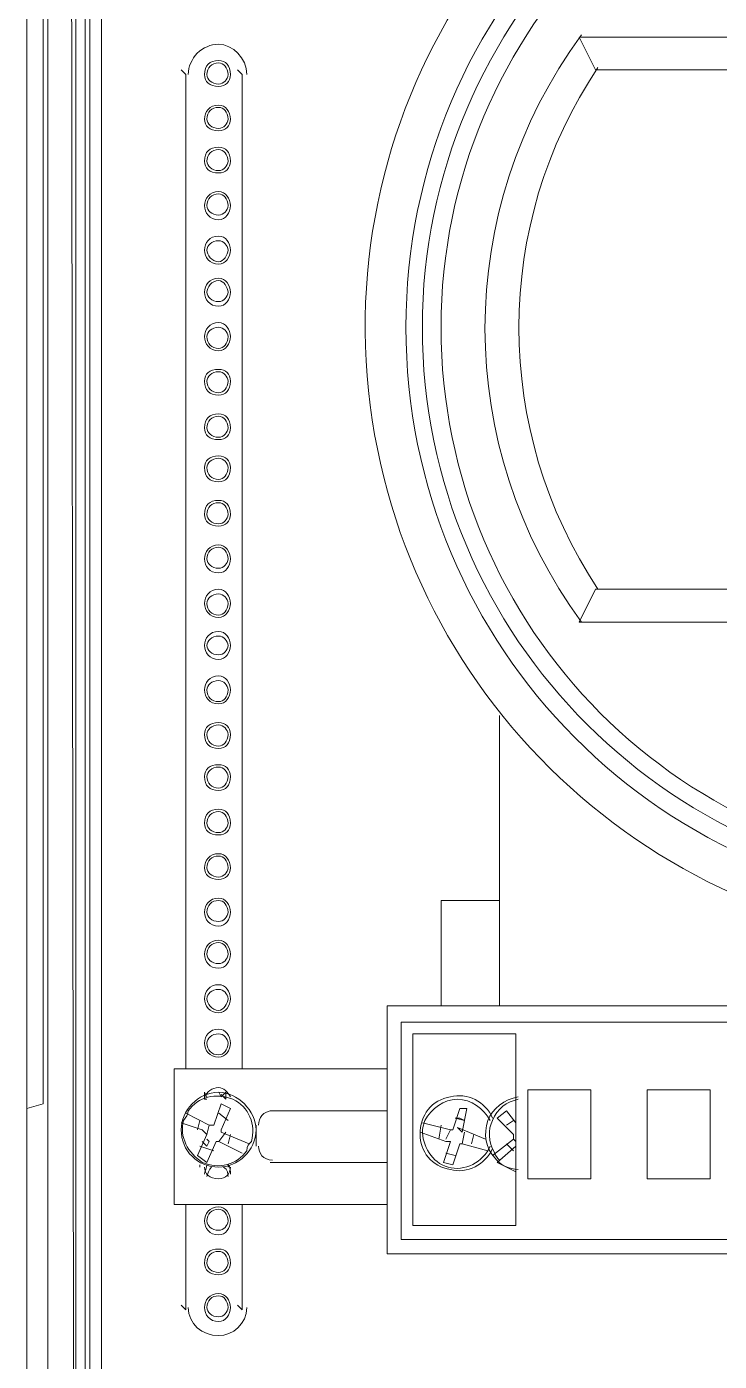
# Model space of a CAD drawing. Header units: metres. Extents: x 2999 to 3164, y 1641 to 1678.
# Drawn here: x 3009.257 to 3009.716, y 1653.873 to 1654.758 of the extents above; entities that cross this region are included whole.
import ezdxf

# ---------------------------------------------------------------- set-up
doc = ezdxf.new("R2010")
doc.units = ezdxf.units.M

msp = doc.modelspace()

# ---------------------------------------------------------------- linework, layer by layer
at = {"color": 7, "linetype": 'Continuous', "lineweight": 20, "true_color": 0x000007}
for points in [[(3009.25706, 1655.2093), (3009.25706, 1652.67807), (3009.25706, 1652.67807)], [(3009.25706, 1655.2093), (3009.25706, 1652.67807), (3009.25706, 1652.67807)], [(3009.29897, 1653.21039), (3009.29897, 1655.12704), (3009.29741, 1655.1317), (3009.29741, 1654.99513)], [(3009.25706, 1654.04068), (3009.26793, 1654.04379), (3009.26793, 1655.12394), (3009.25706, 1655.12394)], [(3009.29897, 1655.12704), (3009.30673, 1655.12704), (3009.30673, 1653.5006)], [(3009.27103, 1655.11773), (3009.27103, 1652.69204), (3009.27103, 1652.69204)], [(3009.27103, 1655.10997), (3009.27103, 1652.69049), (3009.27103, 1652.69049)], [(3009.28965, 1654.99978), (3009.28655, 1655.00289), (3009.28965, 1652.75412)], [(3009.29586, 1652.75412), (3009.29586, 1654.99513), (3009.28965, 1654.99978), (3009.28965, 1652.75412)], [(3009.62332, 1654.75147), (3010.15874, 1654.75147), (3010.15874, 1654.75147)], [(3009.63419, 1654.72975), (3009.62332, 1654.75147), (3009.62332, 1654.75147)], [(3009.63419, 1654.72975), (3010.14788, 1654.72975), (3010.15874, 1654.75147)], [(3009.3626, 1654.06706), (3009.3626, 1654.72664), (3009.35949, 1654.72975)], [(3009.3626, 1654.72664), (3009.3626, 1654.06706), (3009.3626, 1654.06706)], [(3009.39984, 1654.72664), (3009.39674, 1654.72975), (3009.39674, 1654.72975)], [(3009.39984, 1654.06706), (3009.39984, 1654.72664), (3009.39984, 1654.72664)], [(3009.39984, 1654.06706), (3009.39984, 1654.72664), (3009.39984, 1654.72664)], [(3009.63419, 1654.38521), (3009.62332, 1654.36349), (3009.62332, 1654.36349)], [(3010.14788, 1654.38521), (3009.63419, 1654.38521), (3009.63419, 1654.38521)], [(3010.15874, 1654.36349), (3009.62332, 1654.36349), (3009.62332, 1654.36349)], [(3009.57056, 1654.10897), (3009.57056, 1654.30141), (3009.57056, 1654.30141)], [(3009.57056, 1654.1788), (3009.53176, 1654.1788), (3009.53176, 1654.10897)], [(3009.49606, 1654.10897), (3010.286, 1654.10897), (3010.286, 1654.10897)], [(3009.49606, 1653.94446), (3009.49606, 1654.10897), (3009.49606, 1654.10897)], [(3009.50537, 1654.0981), (3009.50537, 1653.95377), (3009.50537, 1653.95377)], [(3010.27669, 1654.0981), (3009.50537, 1654.0981), (3009.50537, 1654.0981)], [(3009.58142, 1654.09034), (3009.58142, 1653.96308), (3009.51313, 1653.96308), (3009.51313, 1654.09034)], [(3009.51313, 1654.09034), (3009.58142, 1654.09034), (3009.58142, 1654.09034)], [(3009.35484, 1654.06706), (3009.35484, 1653.97705), (3009.35484, 1653.97705)], [(3009.49606, 1654.06706), (3009.35484, 1654.06706), (3009.35484, 1654.06706)], [(3009.37501, 1654.05155), (3009.37501, 1654.04689), (3009.37656, 1654.04689)], [(3009.37501, 1654.05155), (3009.37656, 1654.04844), (3009.37656, 1654.04844)], [(3009.38898, 1654.05155), (3009.38587, 1654.04844), (3009.38432, 1654.05155)], [(3009.38898, 1654.05155), (3009.38898, 1654.04689), (3009.38587, 1654.04999)], [(3009.58918, 1654.0531), (3009.63108, 1654.0531), (3009.63108, 1654.0531)], [(3009.58918, 1653.99412), (3009.58918, 1654.0531), (3009.58918, 1654.0531)], [(3009.63108, 1654.0531), (3009.63108, 1653.99412), (3009.63108, 1653.99412)], [(3009.71023, 1654.0531), (3009.71023, 1653.99412), (3009.66833, 1653.99412)], [(3009.66833, 1653.99412), (3009.66833, 1654.0531), (3009.66833, 1654.0531)], [(3009.66833, 1654.0531), (3009.71023, 1654.0531), (3009.71023, 1654.0531)], [(3009.38587, 1654.02516), (3009.38587, 1654.02671), (3009.39208, 1654.04068), (3009.38587, 1654.04379), (3009.38122, 1654.02982), (3009.37811, 1654.02982), (3009.3626, 1654.03758)], [(3009.39053, 1654.03292), (3009.38432, 1654.03758), (3009.38432, 1654.03758)], [(3009.49606, 1654.03913), (3009.41847, 1654.03913), (3009.41847, 1654.03913)], [(3009.51934, 1654.03137), (3009.53797, 1654.02671), (3009.53952, 1654.02671), (3009.54417, 1654.04068)], [(3009.54107, 1654.03447), (3009.54417, 1654.03447), (3009.54728, 1654.03292)], [(3009.54728, 1654.03292), (3009.54107, 1654.03447), (3009.54107, 1654.03447)], [(3009.54417, 1654.04068), (3009.54883, 1654.04068), (3009.54573, 1654.02516), (3009.54262, 1654.02827), (3009.56124, 1654.02051)], [(3009.58142, 1654.03137), (3009.57521, 1654.03913), (3009.569, 1654.03447), (3009.57987, 1654.02361), (3009.57987, 1654.02051), (3009.5659, 1654.00964)], [(3009.37656, 1654.00499), (3009.37036, 1654.00964), (3009.37656, 1654.02361), (3009.37346, 1654.02671), (3009.35949, 1654.03137)], [(3009.37036, 1654.02671), (3009.37191, 1654.03292), (3009.37191, 1654.03292)], [(3009.37811, 1654.02982), (3009.37656, 1654.02361), (3009.37656, 1654.02361)], [(3009.38432, 1654.01895), (3009.38898, 1654.02516), (3009.38898, 1654.02516)], [(3009.4045, 1654.0174), (3009.38587, 1654.02516), (3009.38587, 1654.02516)], [(3009.40915, 1654.02982), (3009.40915, 1654.01585), (3009.40915, 1654.01585)], [(3009.51779, 1654.02516), (3009.53486, 1654.01895), (3009.53797, 1654.01895), (3009.53331, 1654.00499), (3009.53952, 1654.00343), (3009.54417, 1654.0174)], [(3009.53021, 1654.02051), (3009.53176, 1654.02982), (3009.53176, 1654.02982)], [(3009.53797, 1654.02671), (3009.53486, 1654.02051), (3009.53486, 1654.02051)], [(3009.54573, 1654.0174), (3009.54728, 1654.02516), (3009.54728, 1654.02516)], [(3009.57987, 1654.03292), (3009.57521, 1654.02982), (3009.57521, 1654.02982)], [(3009.37191, 1654.01585), (3009.38122, 1654.01275), (3009.38122, 1654.01275)], [(3009.37656, 1654.01585), (3009.37346, 1654.01895), (3009.37501, 1654.0174), (3009.37656, 1654.01585), (3009.37811, 1654.01895)], [(3009.37656, 1654.02051), (3009.37811, 1654.01895), (3009.37811, 1654.01895)], [(3009.39984, 1654.01119), (3009.38432, 1654.01895), (3009.38277, 1654.01895), (3009.37656, 1654.00499)], [(3009.39208, 1654.02361), (3009.39053, 1654.0174), (3009.39053, 1654.0174)], [(3009.54417, 1654.0174), (3009.54573, 1654.0174), (3009.5628, 1654.01275)], [(3009.55348, 1654.02361), (3009.55193, 1654.0174), (3009.55193, 1654.0174)], [(3009.58142, 1654.01585), (3009.569, 1654.00499), (3009.569, 1654.00499)], [(3009.57987, 1654.01275), (3009.57521, 1654.0174), (3009.57521, 1654.0174)], [(3009.57987, 1654.02051), (3009.58142, 1654.01895), (3009.58142, 1654.01895)], [(3009.53486, 1654.01119), (3009.54107, 1654.00964), (3009.54107, 1654.00964)], [(3009.37191, 1654.00343), (3009.37191, 1654.00188), (3009.37191, 1654.00188)], [(3009.39053, 1654.00188), (3009.39053, 1654.00343), (3009.39053, 1654.00343)], [(3009.41847, 1654.00499), (3009.49606, 1654.00499), (3009.49606, 1654.00499)], [(3009.569, 1654.00499), (3009.57521, 1654.00188), (3009.58142, 1653.99878)], [(3009.63108, 1653.99412), (3009.58918, 1653.99412), (3009.58918, 1653.99412)], [(3009.35484, 1653.97705), (3009.49606, 1653.97705), (3009.49606, 1653.97705)], [(3009.3626, 1653.97705), (3009.3626, 1653.90721), (3009.35949, 1653.91032)], [(3009.3626, 1653.97705), (3009.3626, 1653.90721), (3009.3626, 1653.90721)], [(3009.39984, 1653.90721), (3009.39984, 1653.97705), (3009.39984, 1653.97705)], [(3009.39984, 1653.90721), (3009.39984, 1653.97705), (3009.39984, 1653.97705)], [(3009.50537, 1653.95377), (3010.27669, 1653.95377), (3010.27669, 1653.95377)], [(3010.286, 1653.94446), (3009.49606, 1653.94446), (3009.49606, 1653.94446)], [(3009.39984, 1653.90721), (3009.39674, 1653.91032), (3009.39674, 1653.91032)]]:
    msp.add_lwpolyline(points, dxfattribs=at)
for points, knots in [([(3009.80956, 1654.96099), (3009.60315, 1654.91753), (3009.46192, 1654.72664), (3009.48365, 1654.51713), (3009.48365, 1654.51713), (3009.50537, 1654.30762), (3009.6823, 1654.14777), (3009.89181, 1654.14777), (3009.89181, 1654.14777), (3010.10287, 1654.14777), (3010.27824, 1654.30762), (3010.29997, 1654.51713), (3010.29997, 1654.51713), (3010.3217, 1654.72664), (3010.18047, 1654.91753), (3009.97561, 1654.96099)], [0, 0, 0, 0, 0.0625, 0.0625, 0.0625, 0.062501, 0.125, 0.125, 0.125, 0.125001, 0.1875, 0.1875, 0.1875, 0.187501, 1, 1, 1, 1]), ([(3010.27669, 1654.55903), (3010.27669, 1654.77165), (3010.10443, 1654.94236), (3009.89181, 1654.94236), (3009.89181, 1654.94236), (3009.67919, 1654.94236), (3009.50848, 1654.77165), (3009.50848, 1654.55903), (3009.50848, 1654.55903), (3009.50848, 1654.34642), (3009.67919, 1654.17415), (3009.89181, 1654.17415), (3009.89181, 1654.17415), (3010.10443, 1654.17415), (3010.27669, 1654.34642), (3010.27669, 1654.55903)], [0, 0, 0, 0, 0.0625, 0.0625, 0.0625, 0.062501, 0.125, 0.125, 0.125, 0.125001, 0.1875, 0.1875, 0.1875, 0.187501, 1, 1, 1, 1]), ([(3010.26428, 1654.55903), (3010.26428, 1654.76389), (3010.09822, 1654.9315), (3009.89181, 1654.9315), (3009.89181, 1654.9315), (3009.68695, 1654.9315), (3009.51934, 1654.76389), (3009.51934, 1654.55903), (3009.51934, 1654.55903), (3009.51934, 1654.35262), (3009.68695, 1654.18656), (3009.89181, 1654.18656), (3009.89181, 1654.18656), (3010.09822, 1654.18656), (3010.26428, 1654.35262), (3010.26428, 1654.55903)], [0, 0, 0, 0, 0.0625, 0.0625, 0.0625, 0.062501, 0.125, 0.125, 0.125, 0.125001, 0.1875, 0.1875, 0.1875, 0.187501, 1, 1, 1, 1]), ([(3010.25341, 1654.55903), (3010.25341, 1654.75768), (3010.09046, 1654.91908), (3009.89181, 1654.91908), (3009.89181, 1654.91908), (3009.69316, 1654.91908), (3009.53176, 1654.75768), (3009.53176, 1654.55903), (3009.53176, 1654.55903), (3009.53176, 1654.35883), (3009.69316, 1654.19743), (3009.89181, 1654.19743), (3009.89181, 1654.19743), (3010.09046, 1654.19743), (3010.25341, 1654.35883), (3010.25341, 1654.55903)], [0, 0, 0, 0, 0.0625, 0.0625, 0.0625, 0.062501, 0.125, 0.125, 0.125, 0.125001, 0.1875, 0.1875, 0.1875, 0.187501, 1, 1, 1, 1]), ([(3009.40295, 1654.72664), (3009.40295, 1654.73751), (3009.39363, 1654.74682), (3009.38432, 1654.74682), (3009.38432, 1654.74682), (3009.37346, 1654.74682), (3009.36415, 1654.73751), (3009.36415, 1654.72664)], [0, 0, 0, 0, 0.125, 0.125, 0.125, 0.125001, 1, 1, 1, 1]), ([(3009.40295, 1654.72664), (3009.40295, 1654.73751), (3009.39363, 1654.74682), (3009.38432, 1654.74682), (3009.38432, 1654.74682), (3009.37346, 1654.74682), (3009.36415, 1654.73751), (3009.36415, 1654.72664)], [0, 0, 0, 0, 0.125, 0.125, 0.125, 0.125001, 1, 1, 1, 1]), ([(3009.39208, 1654.72664), (3009.39208, 1654.73285), (3009.38898, 1654.73595), (3009.38432, 1654.73595), (3009.38432, 1654.73595), (3009.37811, 1654.73595), (3009.37501, 1654.73285), (3009.37501, 1654.72664), (3009.37501, 1654.72664), (3009.37501, 1654.72199), (3009.37811, 1654.71888), (3009.38432, 1654.71888), (3009.38432, 1654.71888), (3009.38898, 1654.71888), (3009.39208, 1654.72199), (3009.39208, 1654.72664)], [0, 0, 0, 0, 0.0625, 0.0625, 0.0625, 0.062501, 0.125, 0.125, 0.125, 0.125001, 0.1875, 0.1875, 0.1875, 0.187501, 1, 1, 1, 1]), ([(3009.39053, 1654.72664), (3009.39053, 1654.7313), (3009.38743, 1654.7344), (3009.38432, 1654.7344), (3009.38432, 1654.7344), (3009.37967, 1654.7344), (3009.37656, 1654.7313), (3009.37656, 1654.72664), (3009.37656, 1654.72664), (3009.37656, 1654.72354), (3009.37967, 1654.72043), (3009.38432, 1654.72043), (3009.38432, 1654.72043), (3009.38743, 1654.72043), (3009.39053, 1654.72354), (3009.39053, 1654.72664)], [0, 0, 0, 0, 0.0625, 0.0625, 0.0625, 0.062501, 0.125, 0.125, 0.125, 0.125001, 0.1875, 0.1875, 0.1875, 0.187501, 1, 1, 1, 1]), ([(3009.39208, 1654.69716), (3009.39208, 1654.70181), (3009.38898, 1654.70647), (3009.38432, 1654.70647), (3009.38432, 1654.70647), (3009.37811, 1654.70647), (3009.37501, 1654.70181), (3009.37501, 1654.69716), (3009.37501, 1654.69716), (3009.37501, 1654.6925), (3009.37811, 1654.6894), (3009.38432, 1654.6894), (3009.38432, 1654.6894), (3009.38898, 1654.6894), (3009.39208, 1654.6925), (3009.39208, 1654.69716)], [0, 0, 0, 0, 0.0625, 0.0625, 0.0625, 0.062501, 0.125, 0.125, 0.125, 0.125001, 0.1875, 0.1875, 0.1875, 0.187501, 1, 1, 1, 1]), ([(3009.39053, 1654.69716), (3009.39053, 1654.70181), (3009.38743, 1654.70491), (3009.38432, 1654.70491), (3009.38432, 1654.70491), (3009.37967, 1654.70491), (3009.37656, 1654.70181), (3009.37656, 1654.69716), (3009.37656, 1654.69716), (3009.37656, 1654.69405), (3009.37967, 1654.69095), (3009.38432, 1654.69095), (3009.38432, 1654.69095), (3009.38743, 1654.69095), (3009.39053, 1654.69405), (3009.39053, 1654.69716)], [0, 0, 0, 0, 0.0625, 0.0625, 0.0625, 0.062501, 0.125, 0.125, 0.125, 0.125001, 0.1875, 0.1875, 0.1875, 0.187501, 1, 1, 1, 1]), ([(3009.39208, 1654.66922), (3009.39208, 1654.67543), (3009.38898, 1654.67853), (3009.38432, 1654.67853), (3009.38432, 1654.67853), (3009.37811, 1654.67853), (3009.37501, 1654.67543), (3009.37501, 1654.66922), (3009.37501, 1654.66922), (3009.37501, 1654.66456), (3009.37811, 1654.66146), (3009.38432, 1654.66146), (3009.38432, 1654.66146), (3009.38898, 1654.66146), (3009.39208, 1654.66456), (3009.39208, 1654.66922)], [0, 0, 0, 0, 0.0625, 0.0625, 0.0625, 0.062501, 0.125, 0.125, 0.125, 0.125001, 0.1875, 0.1875, 0.1875, 0.187501, 1, 1, 1, 1]), ([(3009.39053, 1654.66922), (3009.39053, 1654.67388), (3009.38743, 1654.67698), (3009.38432, 1654.67698), (3009.38432, 1654.67698), (3009.37967, 1654.67698), (3009.37656, 1654.67388), (3009.37656, 1654.66922), (3009.37656, 1654.66922), (3009.37656, 1654.66612), (3009.37967, 1654.66301), (3009.38432, 1654.66301), (3009.38432, 1654.66301), (3009.38743, 1654.66301), (3009.39053, 1654.66612), (3009.39053, 1654.66922)], [0, 0, 0, 0, 0.0625, 0.0625, 0.0625, 0.062501, 0.125, 0.125, 0.125, 0.125001, 0.1875, 0.1875, 0.1875, 0.187501, 1, 1, 1, 1]), ([(3009.39208, 1654.63973), (3009.39208, 1654.64439), (3009.38898, 1654.64904), (3009.38432, 1654.64904), (3009.38432, 1654.64904), (3009.37811, 1654.64904), (3009.37501, 1654.64439), (3009.37501, 1654.63973), (3009.37501, 1654.63973), (3009.37501, 1654.63508), (3009.37811, 1654.63042), (3009.38432, 1654.63042), (3009.38432, 1654.63042), (3009.38898, 1654.63042), (3009.39208, 1654.63508), (3009.39208, 1654.63973)], [0, 0, 0, 0, 0.0625, 0.0625, 0.0625, 0.062501, 0.125, 0.125, 0.125, 0.125001, 0.1875, 0.1875, 0.1875, 0.187501, 1, 1, 1, 1]), ([(3009.39053, 1654.63973), (3009.39053, 1654.64439), (3009.38743, 1654.64749), (3009.38432, 1654.64749), (3009.38432, 1654.64749), (3009.37967, 1654.64749), (3009.37656, 1654.64439), (3009.37656, 1654.63973), (3009.37656, 1654.63973), (3009.37656, 1654.63663), (3009.37967, 1654.63353), (3009.38432, 1654.63353), (3009.38432, 1654.63353), (3009.38743, 1654.63353), (3009.39053, 1654.63663), (3009.39053, 1654.63973)], [0, 0, 0, 0, 0.0625, 0.0625, 0.0625, 0.062501, 0.125, 0.125, 0.125, 0.125001, 0.1875, 0.1875, 0.1875, 0.187501, 1, 1, 1, 1]), ([(3009.39208, 1654.61025), (3009.39208, 1654.6149), (3009.38898, 1654.61956), (3009.38432, 1654.61956), (3009.38432, 1654.61956), (3009.37811, 1654.61956), (3009.37501, 1654.6149), (3009.37501, 1654.61025), (3009.37501, 1654.61025), (3009.37501, 1654.60559), (3009.37811, 1654.60093), (3009.38432, 1654.60093), (3009.38432, 1654.60093), (3009.38898, 1654.60093), (3009.39208, 1654.60559), (3009.39208, 1654.61025)], [0, 0, 0, 0, 0.0625, 0.0625, 0.0625, 0.062501, 0.125, 0.125, 0.125, 0.125001, 0.1875, 0.1875, 0.1875, 0.187501, 1, 1, 1, 1]), ([(3009.39053, 1654.61025), (3009.39053, 1654.61335), (3009.38743, 1654.61645), (3009.38432, 1654.61645), (3009.38432, 1654.61645), (3009.37967, 1654.61645), (3009.37656, 1654.61335), (3009.37656, 1654.61025), (3009.37656, 1654.61025), (3009.37656, 1654.60714), (3009.37967, 1654.60249), (3009.38432, 1654.60249), (3009.38432, 1654.60249), (3009.38743, 1654.60249), (3009.39053, 1654.60714), (3009.39053, 1654.61025)], [0, 0, 0, 0, 0.0625, 0.0625, 0.0625, 0.062501, 0.125, 0.125, 0.125, 0.125001, 0.1875, 0.1875, 0.1875, 0.187501, 1, 1, 1, 1]), ([(3009.39208, 1654.58231), (3009.39208, 1654.58697), (3009.38898, 1654.59162), (3009.38432, 1654.59162), (3009.38432, 1654.59162), (3009.37811, 1654.59162), (3009.37501, 1654.58697), (3009.37501, 1654.58231), (3009.37501, 1654.58231), (3009.37501, 1654.57766), (3009.37811, 1654.573), (3009.38432, 1654.573), (3009.38432, 1654.573), (3009.38898, 1654.573), (3009.39208, 1654.57766), (3009.39208, 1654.58231)], [0, 0, 0, 0, 0.0625, 0.0625, 0.0625, 0.062501, 0.125, 0.125, 0.125, 0.125001, 0.1875, 0.1875, 0.1875, 0.187501, 1, 1, 1, 1]), ([(3009.39053, 1654.58231), (3009.39053, 1654.58541), (3009.38743, 1654.59007), (3009.38432, 1654.59007), (3009.38432, 1654.59007), (3009.37967, 1654.59007), (3009.37656, 1654.58541), (3009.37656, 1654.58231), (3009.37656, 1654.58231), (3009.37656, 1654.57921), (3009.37967, 1654.5761), (3009.38432, 1654.5761), (3009.38432, 1654.5761), (3009.38743, 1654.5761), (3009.39053, 1654.57921), (3009.39053, 1654.58231)], [0, 0, 0, 0, 0.0625, 0.0625, 0.0625, 0.062501, 0.125, 0.125, 0.125, 0.125001, 0.1875, 0.1875, 0.1875, 0.187501, 1, 1, 1, 1]), ([(3009.39208, 1654.55282), (3009.39208, 1654.55748), (3009.38898, 1654.56214), (3009.38432, 1654.56214), (3009.38432, 1654.56214), (3009.37811, 1654.56214), (3009.37501, 1654.55748), (3009.37501, 1654.55282), (3009.37501, 1654.55282), (3009.37501, 1654.54817), (3009.37811, 1654.54351), (3009.38432, 1654.54351), (3009.38432, 1654.54351), (3009.38898, 1654.54351), (3009.39208, 1654.54817), (3009.39208, 1654.55282)], [0, 0, 0, 0, 0.0625, 0.0625, 0.0625, 0.062501, 0.125, 0.125, 0.125, 0.125001, 0.1875, 0.1875, 0.1875, 0.187501, 1, 1, 1, 1]), ([(3009.39053, 1654.55282), (3009.39053, 1654.55593), (3009.38743, 1654.55903), (3009.38432, 1654.55903), (3009.38432, 1654.55903), (3009.37967, 1654.55903), (3009.37656, 1654.55593), (3009.37656, 1654.55282), (3009.37656, 1654.55282), (3009.37656, 1654.54817), (3009.37967, 1654.54506), (3009.38432, 1654.54506), (3009.38432, 1654.54506), (3009.38743, 1654.54506), (3009.39053, 1654.54817), (3009.39053, 1654.55282)], [0, 0, 0, 0, 0.0625, 0.0625, 0.0625, 0.062501, 0.125, 0.125, 0.125, 0.125001, 0.1875, 0.1875, 0.1875, 0.187501, 1, 1, 1, 1]), ([(3009.39208, 1654.52334), (3009.39208, 1654.52799), (3009.38898, 1654.5311), (3009.38432, 1654.5311), (3009.38432, 1654.5311), (3009.37811, 1654.5311), (3009.37501, 1654.52799), (3009.37501, 1654.52334), (3009.37501, 1654.52334), (3009.37501, 1654.51713), (3009.37811, 1654.51403), (3009.38432, 1654.51403), (3009.38432, 1654.51403), (3009.38898, 1654.51403), (3009.39208, 1654.51713), (3009.39208, 1654.52334)], [0, 0, 0, 0, 0.0625, 0.0625, 0.0625, 0.062501, 0.125, 0.125, 0.125, 0.125001, 0.1875, 0.1875, 0.1875, 0.187501, 1, 1, 1, 1]), ([(3009.39053, 1654.52334), (3009.39053, 1654.52644), (3009.38743, 1654.52954), (3009.38432, 1654.52954), (3009.38432, 1654.52954), (3009.37967, 1654.52954), (3009.37656, 1654.52644), (3009.37656, 1654.52334), (3009.37656, 1654.52334), (3009.37656, 1654.51868), (3009.37967, 1654.51558), (3009.38432, 1654.51558), (3009.38432, 1654.51558), (3009.38743, 1654.51558), (3009.39053, 1654.51868), (3009.39053, 1654.52334)], [0, 0, 0, 0, 0.0625, 0.0625, 0.0625, 0.062501, 0.125, 0.125, 0.125, 0.125001, 0.1875, 0.1875, 0.1875, 0.187501, 1, 1, 1, 1]), ([(3009.39208, 1654.4923), (3009.39208, 1654.49851), (3009.38898, 1654.50161), (3009.38432, 1654.50161), (3009.38432, 1654.50161), (3009.37811, 1654.50161), (3009.37501, 1654.49851), (3009.37501, 1654.4923), (3009.37501, 1654.4923), (3009.37501, 1654.48764), (3009.37811, 1654.48454), (3009.38432, 1654.48454), (3009.38432, 1654.48454), (3009.38898, 1654.48454), (3009.39208, 1654.48764), (3009.39208, 1654.4923)], [0, 0, 0, 0, 0.0625, 0.0625, 0.0625, 0.062501, 0.125, 0.125, 0.125, 0.125001, 0.1875, 0.1875, 0.1875, 0.187501, 1, 1, 1, 1]), ([(3009.39053, 1654.4923), (3009.39053, 1654.49695), (3009.38743, 1654.50006), (3009.38432, 1654.50006), (3009.38432, 1654.50006), (3009.37967, 1654.50006), (3009.37656, 1654.49695), (3009.37656, 1654.4923), (3009.37656, 1654.4923), (3009.37656, 1654.48919), (3009.37967, 1654.48609), (3009.38432, 1654.48609), (3009.38432, 1654.48609), (3009.38743, 1654.48609), (3009.39053, 1654.48919), (3009.39053, 1654.4923)], [0, 0, 0, 0, 0.0625, 0.0625, 0.0625, 0.062501, 0.125, 0.125, 0.125, 0.125001, 0.1875, 0.1875, 0.1875, 0.187501, 1, 1, 1, 1]), ([(3009.39208, 1654.46592), (3009.39208, 1654.47057), (3009.38898, 1654.47367), (3009.38432, 1654.47367), (3009.38432, 1654.47367), (3009.37811, 1654.47367), (3009.37501, 1654.47057), (3009.37501, 1654.46592), (3009.37501, 1654.46592), (3009.37501, 1654.45971), (3009.37811, 1654.4566), (3009.38432, 1654.4566), (3009.38432, 1654.4566), (3009.38898, 1654.4566), (3009.39208, 1654.45971), (3009.39208, 1654.46592)], [0, 0, 0, 0, 0.0625, 0.0625, 0.0625, 0.062501, 0.125, 0.125, 0.125, 0.125001, 0.1875, 0.1875, 0.1875, 0.187501, 1, 1, 1, 1]), ([(3009.39053, 1654.46592), (3009.39053, 1654.46902), (3009.38743, 1654.47212), (3009.38432, 1654.47212), (3009.38432, 1654.47212), (3009.37967, 1654.47212), (3009.37656, 1654.46902), (3009.37656, 1654.46592), (3009.37656, 1654.46592), (3009.37656, 1654.46126), (3009.37967, 1654.45816), (3009.38432, 1654.45816), (3009.38432, 1654.45816), (3009.38743, 1654.45816), (3009.39053, 1654.46126), (3009.39053, 1654.46592)], [0, 0, 0, 0, 0.0625, 0.0625, 0.0625, 0.062501, 0.125, 0.125, 0.125, 0.125001, 0.1875, 0.1875, 0.1875, 0.187501, 1, 1, 1, 1]), ([(3009.39208, 1654.43488), (3009.39208, 1654.44108), (3009.38898, 1654.44419), (3009.38432, 1654.44419), (3009.38432, 1654.44419), (3009.37811, 1654.44419), (3009.37501, 1654.44108), (3009.37501, 1654.43488), (3009.37501, 1654.43488), (3009.37501, 1654.43022), (3009.37811, 1654.42712), (3009.38432, 1654.42712), (3009.38432, 1654.42712), (3009.38898, 1654.42712), (3009.39208, 1654.43022), (3009.39208, 1654.43488)], [0, 0, 0, 0, 0.0625, 0.0625, 0.0625, 0.062501, 0.125, 0.125, 0.125, 0.125001, 0.1875, 0.1875, 0.1875, 0.187501, 1, 1, 1, 1]), ([(3009.39053, 1654.43488), (3009.39053, 1654.43953), (3009.38743, 1654.44264), (3009.38432, 1654.44264), (3009.38432, 1654.44264), (3009.37967, 1654.44264), (3009.37656, 1654.43953), (3009.37656, 1654.43488), (3009.37656, 1654.43488), (3009.37656, 1654.43177), (3009.37967, 1654.42867), (3009.38432, 1654.42867), (3009.38432, 1654.42867), (3009.38743, 1654.42867), (3009.39053, 1654.43177), (3009.39053, 1654.43488)], [0, 0, 0, 0, 0.0625, 0.0625, 0.0625, 0.062501, 0.125, 0.125, 0.125, 0.125001, 0.1875, 0.1875, 0.1875, 0.187501, 1, 1, 1, 1]), ([(3009.39208, 1654.40539), (3009.39208, 1654.41004), (3009.38898, 1654.4147), (3009.38432, 1654.4147), (3009.38432, 1654.4147), (3009.37811, 1654.4147), (3009.37501, 1654.41004), (3009.37501, 1654.40539), (3009.37501, 1654.40539), (3009.37501, 1654.40073), (3009.37811, 1654.39608), (3009.38432, 1654.39608), (3009.38432, 1654.39608), (3009.38898, 1654.39608), (3009.39208, 1654.40073), (3009.39208, 1654.40539)], [0, 0, 0, 0, 0.0625, 0.0625, 0.0625, 0.062501, 0.125, 0.125, 0.125, 0.125001, 0.1875, 0.1875, 0.1875, 0.187501, 1, 1, 1, 1]), ([(3009.39053, 1654.40539), (3009.39053, 1654.41004), (3009.38743, 1654.41315), (3009.38432, 1654.41315), (3009.38432, 1654.41315), (3009.37967, 1654.41315), (3009.37656, 1654.41004), (3009.37656, 1654.40539), (3009.37656, 1654.40539), (3009.37656, 1654.40229), (3009.37967, 1654.39918), (3009.38432, 1654.39918), (3009.38432, 1654.39918), (3009.38743, 1654.39918), (3009.39053, 1654.40229), (3009.39053, 1654.40539)], [0, 0, 0, 0, 0.0625, 0.0625, 0.0625, 0.062501, 0.125, 0.125, 0.125, 0.125001, 0.1875, 0.1875, 0.1875, 0.187501, 1, 1, 1, 1]), ([(3009.39208, 1654.3759), (3009.39208, 1654.38056), (3009.38898, 1654.38521), (3009.38432, 1654.38521), (3009.38432, 1654.38521), (3009.37811, 1654.38521), (3009.37501, 1654.38056), (3009.37501, 1654.3759), (3009.37501, 1654.3759), (3009.37501, 1654.37125), (3009.37811, 1654.36659), (3009.38432, 1654.36659), (3009.38432, 1654.36659), (3009.38898, 1654.36659), (3009.39208, 1654.37125), (3009.39208, 1654.3759)], [0, 0, 0, 0, 0.0625, 0.0625, 0.0625, 0.062501, 0.125, 0.125, 0.125, 0.125001, 0.1875, 0.1875, 0.1875, 0.187501, 1, 1, 1, 1]), ([(3009.39053, 1654.3759), (3009.39053, 1654.37901), (3009.38743, 1654.38211), (3009.38432, 1654.38211), (3009.38432, 1654.38211), (3009.37967, 1654.38211), (3009.37656, 1654.37901), (3009.37656, 1654.3759), (3009.37656, 1654.3759), (3009.37656, 1654.37125), (3009.37967, 1654.36814), (3009.38432, 1654.36814), (3009.38432, 1654.36814), (3009.38743, 1654.36814), (3009.39053, 1654.37125), (3009.39053, 1654.3759)], [0, 0, 0, 0, 0.0625, 0.0625, 0.0625, 0.062501, 0.125, 0.125, 0.125, 0.125001, 0.1875, 0.1875, 0.1875, 0.187501, 1, 1, 1, 1]), ([(3009.39208, 1654.34797), (3009.39208, 1654.35262), (3009.38898, 1654.35728), (3009.38432, 1654.35728), (3009.38432, 1654.35728), (3009.37811, 1654.35728), (3009.37501, 1654.35262), (3009.37501, 1654.34797), (3009.37501, 1654.34797), (3009.37501, 1654.34331), (3009.37811, 1654.33866), (3009.38432, 1654.33866), (3009.38432, 1654.33866), (3009.38898, 1654.33866), (3009.39208, 1654.34331), (3009.39208, 1654.34797)], [0, 0, 0, 0, 0.0625, 0.0625, 0.0625, 0.062501, 0.125, 0.125, 0.125, 0.125001, 0.1875, 0.1875, 0.1875, 0.187501, 1, 1, 1, 1]), ([(3009.39053, 1654.34797), (3009.39053, 1654.35107), (3009.38743, 1654.35417), (3009.38432, 1654.35417), (3009.38432, 1654.35417), (3009.37967, 1654.35417), (3009.37656, 1654.35107), (3009.37656, 1654.34797), (3009.37656, 1654.34797), (3009.37656, 1654.34486), (3009.37967, 1654.34176), (3009.38432, 1654.34176), (3009.38432, 1654.34176), (3009.38743, 1654.34176), (3009.39053, 1654.34486), (3009.39053, 1654.34797)], [0, 0, 0, 0, 0.0625, 0.0625, 0.0625, 0.062501, 0.125, 0.125, 0.125, 0.125001, 0.1875, 0.1875, 0.1875, 0.187501, 1, 1, 1, 1]), ([(3009.39208, 1654.31848), (3009.39208, 1654.32314), (3009.38898, 1654.32779), (3009.38432, 1654.32779), (3009.38432, 1654.32779), (3009.37811, 1654.32779), (3009.37501, 1654.32314), (3009.37501, 1654.31848), (3009.37501, 1654.31848), (3009.37501, 1654.31382), (3009.37811, 1654.30917), (3009.38432, 1654.30917), (3009.38432, 1654.30917), (3009.38898, 1654.30917), (3009.39208, 1654.31382), (3009.39208, 1654.31848)], [0, 0, 0, 0, 0.0625, 0.0625, 0.0625, 0.062501, 0.125, 0.125, 0.125, 0.125001, 0.1875, 0.1875, 0.1875, 0.187501, 1, 1, 1, 1]), ([(3009.39053, 1654.31848), (3009.39053, 1654.32158), (3009.38743, 1654.32469), (3009.38432, 1654.32469), (3009.38432, 1654.32469), (3009.37967, 1654.32469), (3009.37656, 1654.32158), (3009.37656, 1654.31848), (3009.37656, 1654.31848), (3009.37656, 1654.31382), (3009.37967, 1654.31072), (3009.38432, 1654.31072), (3009.38432, 1654.31072), (3009.38743, 1654.31072), (3009.39053, 1654.31382), (3009.39053, 1654.31848)], [0, 0, 0, 0, 0.0625, 0.0625, 0.0625, 0.062501, 0.125, 0.125, 0.125, 0.125001, 0.1875, 0.1875, 0.1875, 0.187501, 1, 1, 1, 1]), ([(3009.39208, 1654.28899), (3009.39208, 1654.29365), (3009.38898, 1654.29675), (3009.38432, 1654.29675), (3009.38432, 1654.29675), (3009.37811, 1654.29675), (3009.37501, 1654.29365), (3009.37501, 1654.28899), (3009.37501, 1654.28899), (3009.37501, 1654.28279), (3009.37811, 1654.27968), (3009.38432, 1654.27968), (3009.38432, 1654.27968), (3009.38898, 1654.27968), (3009.39208, 1654.28279), (3009.39208, 1654.28899)], [0, 0, 0, 0, 0.0625, 0.0625, 0.0625, 0.062501, 0.125, 0.125, 0.125, 0.125001, 0.1875, 0.1875, 0.1875, 0.187501, 1, 1, 1, 1]), ([(3009.39053, 1654.28899), (3009.39053, 1654.2921), (3009.38743, 1654.2952), (3009.38432, 1654.2952), (3009.38432, 1654.2952), (3009.37967, 1654.2952), (3009.37656, 1654.2921), (3009.37656, 1654.28899), (3009.37656, 1654.28899), (3009.37656, 1654.28434), (3009.37967, 1654.28123), (3009.38432, 1654.28123), (3009.38432, 1654.28123), (3009.38743, 1654.28123), (3009.39053, 1654.28434), (3009.39053, 1654.28899)], [0, 0, 0, 0, 0.0625, 0.0625, 0.0625, 0.062501, 0.125, 0.125, 0.125, 0.125001, 0.1875, 0.1875, 0.1875, 0.187501, 1, 1, 1, 1]), ([(3009.39208, 1654.26106), (3009.39208, 1654.26571), (3009.38898, 1654.26882), (3009.38432, 1654.26882), (3009.38432, 1654.26882), (3009.37811, 1654.26882), (3009.37501, 1654.26571), (3009.37501, 1654.26106), (3009.37501, 1654.26106), (3009.37501, 1654.25485), (3009.37811, 1654.25175), (3009.38432, 1654.25175), (3009.38432, 1654.25175), (3009.38898, 1654.25175), (3009.39208, 1654.25485), (3009.39208, 1654.26106)], [0, 0, 0, 0, 0.0625, 0.0625, 0.0625, 0.062501, 0.125, 0.125, 0.125, 0.125001, 0.1875, 0.1875, 0.1875, 0.187501, 1, 1, 1, 1]), ([(3009.39053, 1654.26106), (3009.39053, 1654.26416), (3009.38743, 1654.26727), (3009.38432, 1654.26727), (3009.38432, 1654.26727), (3009.37967, 1654.26727), (3009.37656, 1654.26416), (3009.37656, 1654.26106), (3009.37656, 1654.26106), (3009.37656, 1654.2564), (3009.37967, 1654.2533), (3009.38432, 1654.2533), (3009.38432, 1654.2533), (3009.38743, 1654.2533), (3009.39053, 1654.2564), (3009.39053, 1654.26106)], [0, 0, 0, 0, 0.0625, 0.0625, 0.0625, 0.062501, 0.125, 0.125, 0.125, 0.125001, 0.1875, 0.1875, 0.1875, 0.187501, 1, 1, 1, 1]), ([(3009.39208, 1654.23002), (3009.39208, 1654.23623), (3009.38898, 1654.23933), (3009.38432, 1654.23933), (3009.38432, 1654.23933), (3009.37811, 1654.23933), (3009.37501, 1654.23623), (3009.37501, 1654.23002), (3009.37501, 1654.23002), (3009.37501, 1654.22536), (3009.37811, 1654.22226), (3009.38432, 1654.22226), (3009.38432, 1654.22226), (3009.38898, 1654.22226), (3009.39208, 1654.22536), (3009.39208, 1654.23002)], [0, 0, 0, 0, 0.0625, 0.0625, 0.0625, 0.062501, 0.125, 0.125, 0.125, 0.125001, 0.1875, 0.1875, 0.1875, 0.187501, 1, 1, 1, 1]), ([(3009.39053, 1654.23002), (3009.39053, 1654.23467), (3009.38743, 1654.23778), (3009.38432, 1654.23778), (3009.38432, 1654.23778), (3009.37967, 1654.23778), (3009.37656, 1654.23467), (3009.37656, 1654.23002), (3009.37656, 1654.23002), (3009.37656, 1654.22692), (3009.37967, 1654.22381), (3009.38432, 1654.22381), (3009.38432, 1654.22381), (3009.38743, 1654.22381), (3009.39053, 1654.22692), (3009.39053, 1654.23002)], [0, 0, 0, 0, 0.0625, 0.0625, 0.0625, 0.062501, 0.125, 0.125, 0.125, 0.125001, 0.1875, 0.1875, 0.1875, 0.187501, 1, 1, 1, 1]), ([(3009.39208, 1654.20053), (3009.39208, 1654.20519), (3009.38898, 1654.20984), (3009.38432, 1654.20984), (3009.38432, 1654.20984), (3009.37811, 1654.20984), (3009.37501, 1654.20519), (3009.37501, 1654.20053), (3009.37501, 1654.20053), (3009.37501, 1654.19588), (3009.37811, 1654.19277), (3009.38432, 1654.19277), (3009.38432, 1654.19277), (3009.38898, 1654.19277), (3009.39208, 1654.19588), (3009.39208, 1654.20053)], [0, 0, 0, 0, 0.0625, 0.0625, 0.0625, 0.062501, 0.125, 0.125, 0.125, 0.125001, 0.1875, 0.1875, 0.1875, 0.187501, 1, 1, 1, 1]), ([(3009.39053, 1654.20053), (3009.39053, 1654.20519), (3009.38743, 1654.20829), (3009.38432, 1654.20829), (3009.38432, 1654.20829), (3009.37967, 1654.20829), (3009.37656, 1654.20519), (3009.37656, 1654.20053), (3009.37656, 1654.20053), (3009.37656, 1654.19743), (3009.37967, 1654.19432), (3009.38432, 1654.19432), (3009.38432, 1654.19432), (3009.38743, 1654.19432), (3009.39053, 1654.19743), (3009.39053, 1654.20053)], [0, 0, 0, 0, 0.0625, 0.0625, 0.0625, 0.062501, 0.125, 0.125, 0.125, 0.125001, 0.1875, 0.1875, 0.1875, 0.187501, 1, 1, 1, 1]), ([(3009.39208, 1654.17105), (3009.39208, 1654.1757), (3009.38898, 1654.18036), (3009.38432, 1654.18036), (3009.38432, 1654.18036), (3009.37811, 1654.18036), (3009.37501, 1654.1757), (3009.37501, 1654.17105), (3009.37501, 1654.17105), (3009.37501, 1654.16639), (3009.37811, 1654.16173), (3009.38432, 1654.16173), (3009.38432, 1654.16173), (3009.38898, 1654.16173), (3009.39208, 1654.16639), (3009.39208, 1654.17105)], [0, 0, 0, 0, 0.0625, 0.0625, 0.0625, 0.062501, 0.125, 0.125, 0.125, 0.125001, 0.1875, 0.1875, 0.1875, 0.187501, 1, 1, 1, 1]), ([(3009.39053, 1654.17105), (3009.39053, 1654.1757), (3009.38743, 1654.1788), (3009.38432, 1654.1788), (3009.38432, 1654.1788), (3009.37967, 1654.1788), (3009.37656, 1654.1757), (3009.37656, 1654.17105), (3009.37656, 1654.17105), (3009.37656, 1654.16794), (3009.37967, 1654.16484), (3009.38432, 1654.16484), (3009.38432, 1654.16484), (3009.38743, 1654.16484), (3009.39053, 1654.16794), (3009.39053, 1654.17105)], [0, 0, 0, 0, 0.0625, 0.0625, 0.0625, 0.062501, 0.125, 0.125, 0.125, 0.125001, 0.1875, 0.1875, 0.1875, 0.187501, 1, 1, 1, 1]), ([(3009.39208, 1654.14311), (3009.39208, 1654.14777), (3009.38898, 1654.15242), (3009.38432, 1654.15242), (3009.38432, 1654.15242), (3009.37811, 1654.15242), (3009.37501, 1654.14777), (3009.37501, 1654.14311), (3009.37501, 1654.14311), (3009.37501, 1654.13845), (3009.37811, 1654.1338), (3009.38432, 1654.1338), (3009.38432, 1654.1338), (3009.38898, 1654.1338), (3009.39208, 1654.13845), (3009.39208, 1654.14311)], [0, 0, 0, 0, 0.0625, 0.0625, 0.0625, 0.062501, 0.125, 0.125, 0.125, 0.125001, 0.1875, 0.1875, 0.1875, 0.187501, 1, 1, 1, 1]), ([(3009.39053, 1654.14311), (3009.39053, 1654.14777), (3009.38743, 1654.15087), (3009.38432, 1654.15087), (3009.38432, 1654.15087), (3009.37967, 1654.15087), (3009.37656, 1654.14777), (3009.37656, 1654.14311), (3009.37656, 1654.14311), (3009.37656, 1654.14001), (3009.37967, 1654.1369), (3009.38432, 1654.1369), (3009.38432, 1654.1369), (3009.38743, 1654.1369), (3009.39053, 1654.14001), (3009.39053, 1654.14311)], [0, 0, 0, 0, 0.0625, 0.0625, 0.0625, 0.062501, 0.125, 0.125, 0.125, 0.125001, 0.1875, 0.1875, 0.1875, 0.187501, 1, 1, 1, 1]), ([(3009.39208, 1654.11362), (3009.39208, 1654.11828), (3009.38898, 1654.12293), (3009.38432, 1654.12293), (3009.38432, 1654.12293), (3009.37811, 1654.12293), (3009.37501, 1654.11828), (3009.37501, 1654.11362), (3009.37501, 1654.11362), (3009.37501, 1654.10897), (3009.37811, 1654.10431), (3009.38432, 1654.10431), (3009.38432, 1654.10431), (3009.38898, 1654.10431), (3009.39208, 1654.10897), (3009.39208, 1654.11362)], [0, 0, 0, 0, 0.0625, 0.0625, 0.0625, 0.062501, 0.125, 0.125, 0.125, 0.125001, 0.1875, 0.1875, 0.1875, 0.187501, 1, 1, 1, 1]), ([(3009.39053, 1654.11362), (3009.39053, 1654.11673), (3009.38743, 1654.11983), (3009.38432, 1654.11983), (3009.38432, 1654.11983), (3009.37967, 1654.11983), (3009.37656, 1654.11673), (3009.37656, 1654.11362), (3009.37656, 1654.11362), (3009.37656, 1654.11052), (3009.37967, 1654.10586), (3009.38432, 1654.10586), (3009.38432, 1654.10586), (3009.38743, 1654.10586), (3009.39053, 1654.11052), (3009.39053, 1654.11362)], [0, 0, 0, 0, 0.0625, 0.0625, 0.0625, 0.062501, 0.125, 0.125, 0.125, 0.125001, 0.1875, 0.1875, 0.1875, 0.187501, 1, 1, 1, 1]), ([(3009.39208, 1654.08414), (3009.39208, 1654.08879), (3009.38898, 1654.09345), (3009.38432, 1654.09345), (3009.38432, 1654.09345), (3009.37811, 1654.09345), (3009.37501, 1654.08879), (3009.37501, 1654.08414), (3009.37501, 1654.08414), (3009.37501, 1654.07948), (3009.37811, 1654.07482), (3009.38432, 1654.07482), (3009.38432, 1654.07482), (3009.38898, 1654.07482), (3009.39208, 1654.07948), (3009.39208, 1654.08414)], [0, 0, 0, 0, 0.0625, 0.0625, 0.0625, 0.062501, 0.125, 0.125, 0.125, 0.125001, 0.1875, 0.1875, 0.1875, 0.187501, 1, 1, 1, 1]), ([(3009.39053, 1654.08414), (3009.39053, 1654.08724), (3009.38743, 1654.09034), (3009.38432, 1654.09034), (3009.38432, 1654.09034), (3009.37967, 1654.09034), (3009.37656, 1654.08724), (3009.37656, 1654.08414), (3009.37656, 1654.08414), (3009.37656, 1654.07948), (3009.37967, 1654.07638), (3009.38432, 1654.07638), (3009.38432, 1654.07638), (3009.38743, 1654.07638), (3009.39053, 1654.07948), (3009.39053, 1654.08414)], [0, 0, 0, 0, 0.0625, 0.0625, 0.0625, 0.062501, 0.125, 0.125, 0.125, 0.125001, 0.1875, 0.1875, 0.1875, 0.187501, 1, 1, 1, 1]), ([(3009.40915, 1654.02671), (3009.40915, 1654.03913), (3009.39674, 1654.05155), (3009.38432, 1654.05155), (3009.38432, 1654.05155), (3009.37036, 1654.05155), (3009.35949, 1654.03913), (3009.35949, 1654.02671), (3009.35949, 1654.02671), (3009.35949, 1654.01275), (3009.37036, 1654.00188), (3009.38432, 1654.00188), (3009.38432, 1654.00188), (3009.39674, 1654.00188), (3009.40915, 1654.01275), (3009.40915, 1654.02671)], [0, 0, 0, 0, 0.0625, 0.0625, 0.0625, 0.062501, 0.125, 0.125, 0.125, 0.125001, 0.1875, 0.1875, 0.1875, 0.187501, 1, 1, 1, 1]), ([(3009.40605, 1654.01895), (3009.40915, 1654.02982), (3009.4045, 1654.04223), (3009.39363, 1654.04689), (3009.39363, 1654.04689), (3009.38277, 1654.05155), (3009.37036, 1654.04844), (3009.36415, 1654.03913)], [0, 0, 0, 0, 0.125, 0.125, 0.125, 0.125001, 1, 1, 1, 1]), ([(3009.39208, 1654.04844), (3009.39053, 1654.05155), (3009.38743, 1654.05465), (3009.38432, 1654.05465), (3009.38432, 1654.05465), (3009.37967, 1654.05465), (3009.37656, 1654.05155), (3009.37501, 1654.04844)], [0, 0, 0, 0, 0.125, 0.125, 0.125, 0.125001, 1, 1, 1, 1]), ([(3009.5659, 1654.03447), (3009.56124, 1654.04534), (3009.54883, 1654.05155), (3009.53797, 1654.04844), (3009.53797, 1654.04844), (3009.52555, 1654.04689), (3009.51779, 1654.03603), (3009.51779, 1654.02361), (3009.51779, 1654.02361), (3009.51779, 1654.01275), (3009.52555, 1654.00188), (3009.53797, 1654.00033), (3009.53797, 1654.00033), (3009.54883, 1653.99723), (3009.56124, 1654.00343), (3009.5659, 1654.0143)], [0, 0, 0, 0, 0.0625, 0.0625, 0.0625, 0.062501, 0.125, 0.125, 0.125, 0.125001, 0.1875, 0.1875, 0.1875, 0.187501, 1, 1, 1, 1]), ([(3009.56435, 1654.03292), (3009.55969, 1654.04068), (3009.55193, 1654.04689), (3009.54262, 1654.04689), (3009.54262, 1654.04689), (3009.53331, 1654.04689), (3009.52555, 1654.04068), (3009.52089, 1654.03292)], [0, 0, 0, 0, 0.125, 0.125, 0.125, 0.125001, 1, 1, 1, 1]), ([(3009.58297, 1654.04844), (3009.57366, 1654.04689), (3009.5659, 1654.04068), (3009.5628, 1654.03292), (3009.5628, 1654.03292), (3009.55969, 1654.02361), (3009.56124, 1654.0143), (3009.56745, 1654.00809)], [0, 0, 0, 0, 0.125, 0.125, 0.125, 0.125001, 1, 1, 1, 1]), ([(3009.58297, 1654.04689), (3009.57521, 1654.04534), (3009.569, 1654.04068), (3009.5659, 1654.03292), (3009.5659, 1654.03292), (3009.5628, 1654.02671), (3009.5628, 1654.01895), (3009.56745, 1654.01119)], [0, 0, 0, 0, 0.125, 0.125, 0.125, 0.125001, 1, 1, 1, 1]), ([(3009.36104, 1654.03292), (3009.35794, 1654.02206), (3009.36415, 1654.01119), (3009.37346, 1654.00499), (3009.37346, 1654.00499), (3009.38432, 1654.00033), (3009.39674, 1654.00343), (3009.40295, 1654.01275)], [0, 0, 0, 0, 0.125, 0.125, 0.125, 0.125001, 1, 1, 1, 1]), ([(3009.51934, 1654.02671), (3009.51934, 1654.01585), (3009.52555, 1654.00499), (3009.53641, 1654.00188), (3009.53641, 1654.00188), (3009.54728, 1653.99878), (3009.55969, 1654.00499), (3009.56435, 1654.01585)], [0, 0, 0, 0, 0.125, 0.125, 0.125, 0.125001, 1, 1, 1, 1]), ([(3009.37501, 1654.00188), (3009.37501, 1653.99723), (3009.37811, 1653.99412), (3009.38432, 1653.99412), (3009.38432, 1653.99412), (3009.38898, 1653.99412), (3009.39208, 1653.99723), (3009.39208, 1654.00188)], [0, 0, 0, 0, 0.125, 0.125, 0.125, 0.125001, 1, 1, 1, 1]), ([(3009.39208, 1653.96619), (3009.39208, 1653.97084), (3009.38898, 1653.9755), (3009.38432, 1653.9755), (3009.38432, 1653.9755), (3009.37811, 1653.9755), (3009.37501, 1653.97084), (3009.37501, 1653.96619), (3009.37501, 1653.96619), (3009.37501, 1653.96153), (3009.37811, 1653.95688), (3009.38432, 1653.95688), (3009.38432, 1653.95688), (3009.38898, 1653.95688), (3009.39208, 1653.96153), (3009.39208, 1653.96619)], [0, 0, 0, 0, 0.0625, 0.0625, 0.0625, 0.062501, 0.125, 0.125, 0.125, 0.125001, 0.1875, 0.1875, 0.1875, 0.187501, 1, 1, 1, 1]), ([(3009.39053, 1653.96619), (3009.39053, 1653.97084), (3009.38743, 1653.97395), (3009.38432, 1653.97395), (3009.38432, 1653.97395), (3009.37967, 1653.97395), (3009.37656, 1653.97084), (3009.37656, 1653.96619), (3009.37656, 1653.96619), (3009.37656, 1653.96308), (3009.37967, 1653.95998), (3009.38432, 1653.95998), (3009.38432, 1653.95998), (3009.38743, 1653.95998), (3009.39053, 1653.96308), (3009.39053, 1653.96619)], [0, 0, 0, 0, 0.0625, 0.0625, 0.0625, 0.062501, 0.125, 0.125, 0.125, 0.125001, 0.1875, 0.1875, 0.1875, 0.187501, 1, 1, 1, 1]), ([(3009.39208, 1653.93825), (3009.39208, 1653.94446), (3009.38898, 1653.94756), (3009.38432, 1653.94756), (3009.38432, 1653.94756), (3009.37811, 1653.94756), (3009.37501, 1653.94446), (3009.37501, 1653.93825), (3009.37501, 1653.93825), (3009.37501, 1653.9336), (3009.37811, 1653.93049), (3009.38432, 1653.93049), (3009.38432, 1653.93049), (3009.38898, 1653.93049), (3009.39208, 1653.9336), (3009.39208, 1653.93825)], [0, 0, 0, 0, 0.0625, 0.0625, 0.0625, 0.062501, 0.125, 0.125, 0.125, 0.125001, 0.1875, 0.1875, 0.1875, 0.187501, 1, 1, 1, 1]), ([(3009.39053, 1653.93825), (3009.39053, 1653.94291), (3009.38743, 1653.94601), (3009.38432, 1653.94601), (3009.38432, 1653.94601), (3009.37967, 1653.94601), (3009.37656, 1653.94291), (3009.37656, 1653.93825), (3009.37656, 1653.93825), (3009.37656, 1653.93515), (3009.37967, 1653.93205), (3009.38432, 1653.93205), (3009.38432, 1653.93205), (3009.38743, 1653.93205), (3009.39053, 1653.93515), (3009.39053, 1653.93825)], [0, 0, 0, 0, 0.0625, 0.0625, 0.0625, 0.062501, 0.125, 0.125, 0.125, 0.125001, 0.1875, 0.1875, 0.1875, 0.187501, 1, 1, 1, 1]), ([(3009.39208, 1653.90877), (3009.39208, 1653.91342), (3009.38898, 1653.91808), (3009.38432, 1653.91808), (3009.38432, 1653.91808), (3009.37811, 1653.91808), (3009.37501, 1653.91342), (3009.37501, 1653.90877), (3009.37501, 1653.90877), (3009.37501, 1653.90411), (3009.37811, 1653.89945), (3009.38432, 1653.89945), (3009.38432, 1653.89945), (3009.38898, 1653.89945), (3009.39208, 1653.90411), (3009.39208, 1653.90877)], [0, 0, 0, 0, 0.0625, 0.0625, 0.0625, 0.062501, 0.125, 0.125, 0.125, 0.125001, 0.1875, 0.1875, 0.1875, 0.187501, 1, 1, 1, 1]), ([(3009.39053, 1653.90877), (3009.39053, 1653.91342), (3009.38743, 1653.91653), (3009.38432, 1653.91653), (3009.38432, 1653.91653), (3009.37967, 1653.91653), (3009.37656, 1653.91342), (3009.37656, 1653.90877), (3009.37656, 1653.90877), (3009.37656, 1653.90566), (3009.37967, 1653.90256), (3009.38432, 1653.90256), (3009.38432, 1653.90256), (3009.38743, 1653.90256), (3009.39053, 1653.90566), (3009.39053, 1653.90877)], [0, 0, 0, 0, 0.0625, 0.0625, 0.0625, 0.062501, 0.125, 0.125, 0.125, 0.125001, 0.1875, 0.1875, 0.1875, 0.187501, 1, 1, 1, 1]), ([(3009.36415, 1653.90877), (3009.36415, 1653.8979), (3009.37346, 1653.89014), (3009.38432, 1653.89014), (3009.38432, 1653.89014), (3009.39363, 1653.89014), (3009.40295, 1653.8979), (3009.40295, 1653.90877)], [0, 0, 0, 0, 0.125, 0.125, 0.125, 0.125001, 1, 1, 1, 1]), ([(3009.36415, 1653.90877), (3009.36415, 1653.8979), (3009.37346, 1653.89014), (3009.38432, 1653.89014), (3009.38432, 1653.89014), (3009.39363, 1653.89014), (3009.40295, 1653.8979), (3009.40295, 1653.90877)], [0, 0, 0, 0, 0.125, 0.125, 0.125, 0.125001, 1, 1, 1, 1])]:
    msp.add_open_spline(points, degree=3, knots=knots, dxfattribs=at)
for points in [[(3009.62487, 1654.75303), (3009.53952, 1654.63663), (3009.53952, 1654.47988), (3009.62487, 1654.36349)], [(3009.63574, 1654.7313), (3009.5659, 1654.62732), (3009.5659, 1654.49075), (3009.63574, 1654.38521)], [(3009.36415, 1654.03913), (3009.36415, 1654.03758), (3009.3626, 1654.03447), (3009.36104, 1654.03292)], [(3009.42002, 1654.03913), (3009.41381, 1654.03913), (3009.41071, 1654.03447), (3009.41071, 1654.02982)], [(3009.52089, 1654.03292), (3009.52089, 1654.03137), (3009.51934, 1654.02827), (3009.51934, 1654.02671)], [(3009.40295, 1654.01275), (3009.40295, 1654.01585), (3009.4045, 1654.0174), (3009.40605, 1654.01895)], [(3009.41071, 1654.01585), (3009.41071, 1654.01119), (3009.41381, 1654.00654), (3009.42002, 1654.00654)], [(3009.56745, 1654.01119), (3009.56745, 1654.00964), (3009.569, 1654.00809), (3009.57056, 1654.00654)], [(3009.56745, 1654.00809), (3009.57056, 1654.00343), (3009.57676, 1654.00033), (3009.58297, 1654.00033)], [(3009.37656, 1654.00343), (3009.37656, 1654.00188), (3009.37501, 1653.99878), (3009.37501, 1653.99723)], [(3009.37967, 1654.00188), (3009.37811, 1654.00033), (3009.37656, 1653.99723), (3009.37656, 1653.99568)], [(3009.39053, 1653.99568), (3009.39053, 1653.99723), (3009.39053, 1654.00033), (3009.38743, 1654.00188)], [(3009.39208, 1653.99723), (3009.39208, 1653.99878), (3009.39208, 1654.00188), (3009.39053, 1654.00343)]]:
    msp.add_open_spline(points, degree=3, dxfattribs=at)

doc.saveas('drawing.dxf')
